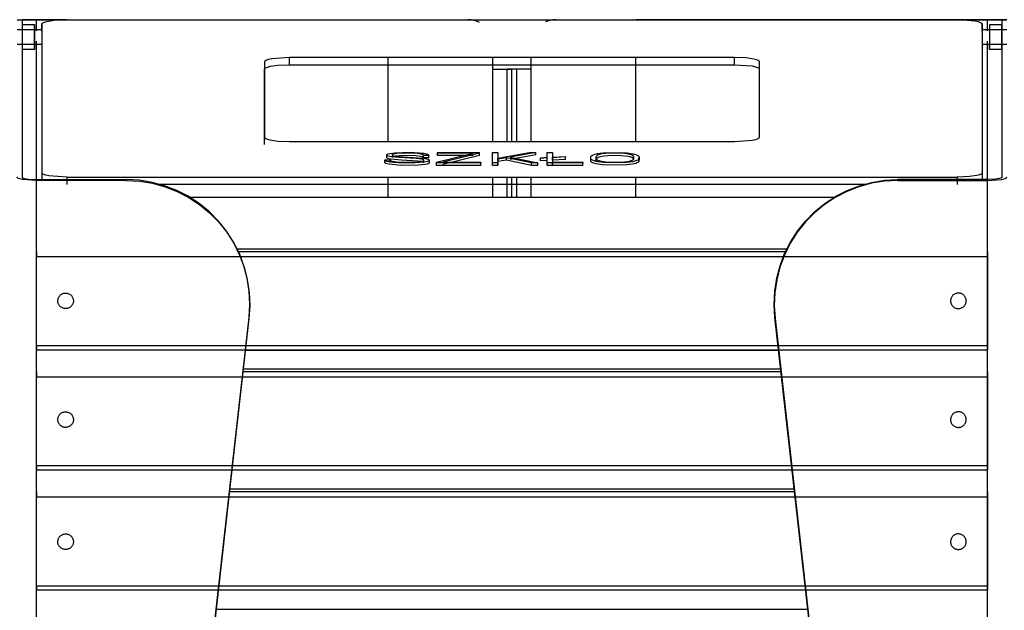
# Model space of a CAD drawing. Header units: millimetres. Extents: x 10366 to 28454, y 24552 to 29702.
# Drawn here: x 17580.8 to 17978.8, y 28044.9 to 28283.6 of the extents above; entities that cross this region are included whole.
import ezdxf

# ---------------------------------------------------------------- set-up
doc = ezdxf.new("R2010")
doc.units = ezdxf.units.MM
doc.header["$LTSCALE"] = 3
doc.layers.add('DomyÅ›lny', color=7, linetype='Continuous')

msp = doc.modelspace()

# ---------------------------------------------------------------- linework, layer by layer
at = {"layer": 'DomyÅ›lny'}
for p, q in [((17579.83, 28283.59), (17581.83, 28283.59)), ((17581.83, 28283.59), (17581.83, 28219.94)), ((17599.95, 28283.59), (17587.59, 28283.59)), ((17587.59, 28279.04), (17587.59, 28283.59)), ((17587.59, 28283.59), (17729.83, 28283.59)), ((17589.83, 28281.9), (17589.83, 28221.64)), ((17589.83, 28278.94), (17589.83, 28281.9)), ((17599.83, 28283.59), (17959.83, 28283.59)), ((17972.07, 28283.59), (17829.83, 28283.59)), ((17959.72, 28283.59), (17972.07, 28283.59)), ((17969.83, 28281.9), (17969.83, 28221.64)), ((17969.83, 28278.94), (17969.83, 28281.9)), ((17972.07, 28279.04), (17972.07, 28283.59)), ((17977.83, 28283.59), (17979.83, 28283.59)), ((17977.83, 28283.59), (17977.83, 28219.94)), ((17579.83, 28279.59), (17589.83, 28279.59)), ((17581.83, 28281.59), (17586.83, 28281.59)), ((17581.83, 28279.59), (17586.83, 28279.59)), ((17969.83, 28279.59), (17979.83, 28279.59)), ((17972.83, 28281.59), (17977.83, 28281.59)), ((17972.83, 28279.59), (17977.83, 28279.59)), ((17587.59, 28218.62), (17587.59, 28274.95)), ((17972.07, 28218.62), (17972.07, 28274.95)), ((17589.83, 28273.59), (17579.83, 28273.59)), ((17586.83, 28273.59), (17581.83, 28273.59)), ((17586.83, 28271.59), (17581.83, 28271.59)), ((17979.83, 28273.59), (17969.83, 28273.59)), ((17977.83, 28273.59), (17972.83, 28273.59)), ((17977.83, 28271.59), (17972.83, 28271.59)), ((17679.83, 28266.64), (17679.83, 28236.08)), ((17869.83, 28268.34), (17689.83, 28268.34)), ((17689.83, 28265.38), (17689.83, 28268.34)), ((17729.83, 28234.39), (17729.83, 28268.34)), ((17772.07, 28263.59), (17772.07, 28268.34)), ((17772.07, 28263.59), (17772.07, 28268.34)), ((17787.59, 28263.59), (17787.59, 28268.34)), ((17787.59, 28263.59), (17787.59, 28268.34)), ((17829.83, 28234.39), (17829.83, 28268.34)), ((17869.83, 28265.38), (17869.83, 28268.34)), ((17879.83, 28236.08), (17879.83, 28266.64)), ((17679.83, 28233.13), (17679.83, 28263.69)), ((17689.83, 28265.38), (17869.83, 28265.38)), ((17772.07, 28234.39), (17772.07, 28263.59)), ((17779.83, 28263.59), (17777.83, 28263.59)), ((17777.83, 28234.39), (17777.83, 28263.59)), ((17779.83, 28234.39), (17779.83, 28263.59)), ((17781.83, 28263.59), (17779.83, 28263.59)), ((17779.83, 28234.39), (17779.83, 28263.59)), ((17781.83, 28234.39), (17781.83, 28263.59)), ((17787.59, 28234.39), (17787.59, 28263.59)), ((17689.83, 28234.39), (17869.83, 28234.39)), ((17728.43, 28226.93), (17730.54, 28226.93)), ((17728.43, 28225.94), (17728.43, 28226.93)), ((17729.22, 28227.93), (17729.22, 28228.92)), ((17730.54, 28225.94), (17730.54, 28226.93)), ((17746.2, 28228.74), (17744.07, 28228.74)), ((17744.07, 28227.76), (17744.07, 28228.74)), ((17746.2, 28227.76), (17744.07, 28227.76)), ((17744.22, 28225.77), (17744.22, 28226.76)), ((17746.2, 28227.76), (17746.2, 28228.74)), ((17746.35, 28226.76), (17746.35, 28225.78)), ((17749.29, 28225.99), (17764.12, 28229.64)), ((17749.74, 28229.95), (17766.73, 28229.95)), ((17749.74, 28228.96), (17749.74, 28229.95)), ((17749.74, 28228.66), (17749.74, 28229.64)), ((17764.12, 28229.64), (17749.74, 28229.64)), ((17764.12, 28228.66), (17749.74, 28228.66)), ((17766.73, 28229.69), (17751.85, 28226.02)), ((17766.73, 28228.71), (17751.85, 28225.03)), ((17766.73, 28228.96), (17766.73, 28229.95)), ((17766.73, 28228.71), (17766.73, 28229.69)), ((17771.94, 28225.72), (17771.94, 28229.95)), ((17771.94, 28229.95), (17774.05, 28229.95)), ((17771.94, 28224.73), (17771.94, 28228.96)), ((17774.05, 28229.95), (17774.05, 28227.67)), ((17774.05, 28227.67), (17786.86, 28229.95)), ((17777.57, 28227.82), (17774.05, 28227.23)), ((17774.05, 28226.68), (17774.05, 28227.67)), ((17774.05, 28226.25), (17774.05, 28227.23)), ((17774.05, 28227.23), (17774.05, 28225.72)), ((17777.57, 28226.83), (17774.05, 28226.25)), ((17774.05, 28226.25), (17774.05, 28224.73)), ((17787.75, 28225.72), (17777.57, 28227.82)), ((17777.57, 28226.83), (17777.57, 28227.82)), ((17787.75, 28224.73), (17777.57, 28226.83)), ((17789.52, 28229.95), (17779.04, 28228.07)), ((17789.52, 28228.96), (17779.04, 28227.08)), ((17779.04, 28228.07), (17790.33, 28225.72)), ((17786.86, 28229.95), (17789.52, 28229.95)), ((17789.52, 28228.96), (17789.52, 28229.95)), ((17791.32, 28227.83), (17794.05, 28227.98)), ((17791.32, 28226.85), (17791.32, 28227.83)), ((17794.05, 28227.71), (17791.32, 28227.57)), ((17791.32, 28226.58), (17791.32, 28227.57)), ((17791.32, 28226.58), (17791.32, 28226.85)), ((17794.05, 28226.73), (17791.32, 28226.58)), ((17794.05, 28229.95), (17796.18, 28229.95)), ((17794.05, 28227.98), (17794.05, 28229.95)), ((17794.05, 28226.99), (17794.05, 28227.98)), ((17794.05, 28226.73), (17794.05, 28227.71)), ((17794.05, 28225.72), (17794.05, 28227.71)), ((17794.05, 28224.73), (17794.05, 28226.73)), ((17796.18, 28229.95), (17796.18, 28228.09)), ((17796.18, 28228.09), (17801.45, 28228.37)), ((17801.45, 28228.11), (17796.18, 28227.83)), ((17796.18, 28227.11), (17796.18, 28228.09)), ((17796.18, 28227.83), (17796.18, 28226.02)), ((17796.18, 28226.85), (17796.18, 28227.83)), ((17801.45, 28227.13), (17796.18, 28226.85)), ((17796.18, 28226.85), (17796.18, 28225.03)), ((17801.45, 28228.37), (17801.45, 28228.11)), ((17801.45, 28227.39), (17801.45, 28228.37)), ((17801.45, 28227.13), (17801.45, 28228.11)), ((17811.69, 28227.07), (17811.69, 28228.06)), ((17811.69, 28226.64), (17811.69, 28227.62)), ((17813.8, 28227.06), (17813.8, 28228.05)), ((17813.8, 28226.62), (17813.8, 28227.6)), ((17829.06, 28227.08), (17829.06, 28228.06)), ((17831.17, 28226.62), (17831.17, 28227.6)), ((17831.19, 28227.86), (17831.19, 28226.87)), ((17749.29, 28225.72), (17749.29, 28225.99)), ((17749.29, 28225), (17749.29, 28225.99)), ((17767.28, 28225.72), (17749.29, 28225.72)), ((17749.29, 28224.73), (17749.29, 28225.72)), ((17767.28, 28224.73), (17749.29, 28224.73)), ((17751.85, 28226.02), (17767.28, 28226.02)), ((17767.28, 28226.02), (17767.28, 28225.72)), ((17767.28, 28225.03), (17767.28, 28226.02)), ((17767.28, 28224.73), (17767.28, 28225.72)), ((17774.05, 28225.72), (17771.94, 28225.72)), ((17771.94, 28224.73), (17771.94, 28225.72)), ((17774.05, 28224.73), (17771.94, 28224.73)), ((17774.05, 28224.73), (17774.05, 28225.72)), ((17790.33, 28225.72), (17787.75, 28225.72)), ((17787.75, 28224.73), (17787.75, 28225.72)), ((17790.33, 28224.73), (17787.75, 28224.73)), ((17790.33, 28224.73), (17790.33, 28225.72)), ((17794.05, 28224.73), (17794.05, 28225.72)), ((17808.51, 28225.72), (17794.05, 28225.72)), ((17808.51, 28224.73), (17794.05, 28224.73)), ((17796.18, 28226.02), (17808.51, 28226.02)), ((17796.18, 28225.03), (17796.18, 28226.02)), ((17808.51, 28226.02), (17808.51, 28225.72)), ((17808.51, 28225.03), (17808.51, 28226.02)), ((17808.51, 28224.73), (17808.51, 28225.72)), ((17587.59, 28218.96), (17623.96, 28218.96)), ((17623.92, 28218.62), (17587.59, 28218.62)), ((17587.59, 27509.83), (17587.59, 28218.62)), ((17589.83, 28221.64), (17589.83, 28218.68)), ((17599.83, 28219.94), (17959.83, 28219.94)), ((17599.83, 28219.94), (17599.83, 28216.98)), ((17729.83, 28211.83), (17729.83, 28219.94)), ((17772.07, 28211.83), (17772.07, 28219.94)), ((17777.83, 28211.83), (17777.83, 28219.94)), ((17779.83, 28211.83), (17779.83, 28219.94)), ((17779.83, 28211.83), (17779.83, 28219.94)), ((17781.83, 28211.83), (17781.83, 28219.94)), ((17787.59, 28211.83), (17787.59, 28219.94)), ((17829.83, 28211.83), (17829.83, 28219.94)), ((17972.07, 28218.96), (17935.71, 28218.96)), ((17935.75, 28218.62), (17972.07, 28218.62)), ((17959.83, 28219.94), (17959.83, 28216.98)), ((17969.83, 28221.64), (17969.83, 28218.68)), ((17972.07, 27509.83), (17972.07, 28218.62)), ((17923.1, 28216.98), (17636.57, 28216.98)), ((17649.03, 28211.83), (17910.64, 28211.83)), ((17649.03, 28211.83), (17910.64, 28211.83)), ((17668.53, 28191.01), (17891.14, 28191.01)), ((17668.53, 28191), (17891.13, 28191)), ((17587.59, 28151.92), (17587.59, 28187.84)), ((17587.59, 28187.84), (17972.07, 28187.84)), ((17669.04, 28189.97), (17890.63, 28189.97)), ((17972.07, 28187.84), (17972.07, 28151.92)), ((17600.84, 27518.71), (17673.55, 28163.24)), ((17673.51, 28162.9), (17600.84, 27518.71)), ((17886.16, 28162.9), (17886.12, 28163.24)), ((17958.83, 27518.71), (17886.12, 28163.24)), ((17886.16, 28162.9), (17958.83, 27518.71)), ((17587.59, 28151.92), (17972.07, 28151.92)), ((17972.07, 28150.05), (17587.59, 28150.05)), ((17672.06, 28150.05), (17887.61, 28150.05)), ((17587.59, 28103.4), (17587.59, 28139.32)), ((17587.59, 28139.32), (17972.07, 28139.32)), ((17671.09, 28141.45), (17888.58, 28141.45)), ((17671.21, 28142.49), (17888.46, 28142.49)), ((17671.21, 28142.48), (17888.46, 28142.48)), ((17972.07, 28139.32), (17972.07, 28103.4)), ((17587.59, 28103.4), (17972.07, 28103.4)), ((17972.07, 28101.53), (17587.59, 28101.53)), ((17665.62, 28092.93), (17894.05, 28092.93)), ((17665.73, 28093.97), (17893.94, 28093.97)), ((17665.73, 28093.96), (17893.94, 28093.96)), ((17587.59, 28054.88), (17587.59, 28090.8)), ((17587.59, 28090.8), (17972.07, 28090.8)), ((17972.07, 28090.8), (17972.07, 28054.88)), ((17587.59, 28054.88), (17972.07, 28054.88)), ((17972.07, 28053.01), (17587.59, 28053.01)), ((17660.26, 28045.45), (17899.41, 28045.45)), ((17660.26, 28045.44), (17899.41, 28045.44))]:
    msp.add_line(p, q, dxfattribs=at)
for points in [[(17579.83, 28283.59, 0), (17579.83, 28283.59, 0), (17579.83, 28283.59, 0), (17579.83, 28283.59, 0), (17579.83, 28283.59, 0), (17579.83, 28283.59, 0), (17579.83, 28283.59, 0), (17579.83, 28283.59, 0), (17579.83, 28283.59, 0), (17579.83, 28283.59, 0), (17579.84, 28283.59, 0), (17579.85, 28283.59, 0), (17579.9, 28283.59, 0), (17580.41, 28283.59, 0), (17582.8, 28283.59, 0), (17587.59, 28283.59, 0)], [(17587.59, 28283.59, 0), (17581.83, 28283.59, 0)], [(17589.83, 28281.9, 0), (17589.84, 28281.94, 0), (17589.85, 28281.98, 0), (17589.86, 28282.02, 0), (17589.89, 28282.07, 0), (17589.92, 28282.11, 0), (17589.95, 28282.15, 0), (17590.04, 28282.24, 0), (17590.15, 28282.32, 0), (17590.45, 28282.48, 0), (17590.84, 28282.64, 0), (17591.87, 28282.92, 0), (17594.77, 28283.36, 0), (17599.83, 28283.59, 0)], [(17959.83, 28283.59, 0), (17963.79, 28283.46, 0), (17967.04, 28283.07, 0), (17968.26, 28282.81, 0), (17969.14, 28282.52, 0), (17969.45, 28282.36, 0), (17969.57, 28282.28, 0), (17969.67, 28282.2, 0), (17969.74, 28282.13, 0), (17969.77, 28282.09, 0), (17969.8, 28282.05, 0), (17969.81, 28282.02, 0), (17969.83, 28281.98, 0), (17969.83, 28281.94, 0), (17969.83, 28281.9, 0)], [(17979.83, 28283.59, 0), (17979.83, 28283.59, 0), (17979.83, 28283.59, 0), (17979.83, 28283.59, 0), (17979.83, 28283.59, 0), (17979.83, 28283.59, 0), (17979.83, 28283.59, 0), (17979.83, 28283.59, 0), (17979.83, 28283.59, 0), (17979.83, 28283.59, 0), (17979.83, 28283.59, 0), (17979.82, 28283.59, 0), (17979.77, 28283.59, 0), (17979.26, 28283.59, 0), (17976.87, 28283.59, 0), (17972.07, 28283.59, 0)], [(17972.07, 28283.59, 0), (17977.83, 28283.59, 0)], [(17581.83, 28281.59, 0), (17581.83, 28281.59, 0), (17581.83, 28281.59, 0), (17581.83, 28281.59, 0), (17581.83, 28281.59, 0), (17581.83, 28281.59, 0), (17581.83, 28281.59, 0), (17581.83, 28281.59, 0), (17581.83, 28281.59, 0), (17581.83, 28281.59, 0), (17581.83, 28281.59, 0), (17581.83, 28281.59, 0), (17581.83, 28281.59, 0), (17581.83, 28281.56, 0), (17581.83, 28281.45, 0), (17581.83, 28280.98, 0), (17581.83, 28271.59, 0)], [(17586.83, 28279.59, 0), (17586.83, 28279.59, 0), (17586.83, 28279.59, 0), (17586.83, 28279.59, 0), (17586.83, 28279.59, 0), (17586.83, 28279.59, 0), (17586.83, 28279.59, 0), (17586.83, 28279.59, 0), (17586.83, 28279.59, 0), (17586.83, 28279.59, 0), (17586.83, 28279.59, 0), (17586.83, 28279.59, 0), (17586.83, 28279.57, 0), (17586.83, 28279.51, 0), (17586.83, 28279.22, 0), (17586.83, 28273.59, 0)], [(17972.83, 28281.59, 0), (17972.83, 28281.59, 0), (17972.83, 28281.59, 0), (17972.83, 28281.59, 0), (17972.83, 28281.59, 0), (17972.83, 28281.59, 0), (17972.83, 28281.59, 0), (17972.83, 28281.59, 0), (17972.83, 28281.59, 0), (17972.83, 28281.59, 0), (17972.83, 28281.59, 0), (17972.83, 28281.59, 0), (17972.83, 28281.58, 0), (17972.83, 28281.53, 0), (17972.83, 28281.34, 0), (17972.83, 28280.55, 0), (17972.83, 28274.6, 0), (17972.83, 28271.62, 0), (17972.83, 28271.6, 0), (17972.83, 28271.59, 0), (17972.83, 28271.59, 0), (17972.83, 28271.59, 0), (17972.83, 28271.59, 0), (17972.83, 28271.59, 0), (17972.83, 28271.59, 0), (17972.83, 28271.59, 0), (17972.83, 28271.59, 0), (17972.83, 28271.59, 0), (17972.83, 28271.59, 0), (17972.83, 28271.59, 0), (17972.83, 28271.59, 0), (17972.83, 28271.59, 0), (17972.83, 28271.59, 0), (17972.83, 28271.59, 0), (17972.83, 28271.59, 0), (17972.83, 28271.59, 0), (17972.83, 28271.6, 0), (17972.83, 28271.61, 0), (17972.83, 28271.65, 0), (17972.83, 28271.84, 0), (17972.83, 28273.59, 0)], [(17972.83, 28279.59, 0), (17972.83, 28279.59, 0), (17972.83, 28279.59, 0), (17972.83, 28279.59, 0), (17972.83, 28279.59, 0), (17972.83, 28279.59, 0), (17972.83, 28279.59, 0), (17972.83, 28279.59, 0), (17972.83, 28279.59, 0), (17972.83, 28279.59, 0), (17972.83, 28279.59, 0), (17972.83, 28279.59, 0), (17972.83, 28279.57, 0), (17972.83, 28279.51, 0), (17972.83, 28279.22, 0), (17972.83, 28273.59, 0)], [(17689.83, 28268.34, 0), (17682.76, 28267.84, 0), (17681.46, 28267.57, 0), (17680.54, 28267.27, 0), (17680.22, 28267.11, 0), (17680.1, 28267.03, 0), (17680, 28266.95, 0), (17679.93, 28266.87, 0), (17679.9, 28266.83, 0), (17679.87, 28266.79, 0), (17679.86, 28266.76, 0), (17679.84, 28266.72, 0), (17679.84, 28266.68, 0), (17679.83, 28266.64, 0)], [(17879.83, 28266.64, 0), (17879.83, 28266.68, 0), (17879.82, 28266.72, 0), (17879.81, 28266.76, 0), (17879.79, 28266.79, 0), (17879.77, 28266.83, 0), (17879.74, 28266.87, 0), (17879.67, 28266.95, 0), (17879.57, 28267.03, 0), (17879.45, 28267.11, 0), (17879.13, 28267.27, 0), (17878.72, 28267.42, 0), (17877.6, 28267.71, 0), (17874.43, 28268.15, 0), (17869.83, 28268.34, 0)], [(17679.83, 28263.69, 0), (17679.84, 28263.72, 0), (17679.84, 28263.76, 0), (17679.86, 28263.8, 0), (17679.87, 28263.84, 0), (17679.9, 28263.88, 0), (17679.93, 28263.92, 0), (17680, 28263.99, 0), (17680.1, 28264.07, 0), (17680.22, 28264.15, 0), (17680.54, 28264.31, 0), (17680.95, 28264.47, 0), (17682.07, 28264.76, 0), (17685.24, 28265.19, 0), (17689.83, 28265.38, 0)], [(17772.07, 28263.59, 0), (17777.83, 28263.59, 0)], [(17772.07, 28263.59, 0), (17779.83, 28263.59, 0)], [(17787.59, 28263.59, 0), (17779.83, 28263.59, 0)], [(17787.59, 28263.59, 0), (17781.83, 28263.59, 0)], [(17869.83, 28265.38, 0), (17876.91, 28264.89, 0), (17878.2, 28264.61, 0), (17879.13, 28264.31, 0), (17879.45, 28264.15, 0), (17879.57, 28264.07, 0), (17879.67, 28263.99, 0), (17879.74, 28263.92, 0), (17879.77, 28263.88, 0), (17879.79, 28263.84, 0), (17879.81, 28263.8, 0), (17879.82, 28263.76, 0), (17879.83, 28263.72, 0), (17879.83, 28263.69, 0)], [(17679.83, 28236.08, 0), (17679.84, 28236.05, 0), (17679.84, 28236.01, 0), (17679.86, 28235.97, 0), (17679.87, 28235.93, 0), (17679.9, 28235.89, 0), (17679.93, 28235.85, 0), (17680, 28235.77, 0), (17680.1, 28235.69, 0), (17680.22, 28235.62, 0), (17680.54, 28235.46, 0), (17680.95, 28235.3, 0), (17682.07, 28235.01, 0), (17685.24, 28234.57, 0), (17689.83, 28234.39, 0)], [(17869.83, 28234.39, 0), (17876.91, 28234.88, 0), (17878.2, 28235.15, 0), (17879.13, 28235.46, 0), (17879.45, 28235.62, 0), (17879.57, 28235.69, 0), (17879.67, 28235.77, 0), (17879.74, 28235.85, 0), (17879.77, 28235.89, 0), (17879.79, 28235.93, 0), (17879.81, 28235.97, 0), (17879.82, 28236.01, 0), (17879.83, 28236.05, 0), (17879.83, 28236.08, 0)], [(17744.07, 28228.74, 0), (17744.07, 28228.77, 0), (17744.06, 28228.79, 0), (17744.06, 28228.81, 0), (17744.05, 28228.83, 0), (17744.04, 28228.85, 0), (17744.01, 28228.9, 0), (17743.97, 28228.94, 0), (17743.93, 28228.98, 0), (17743.87, 28229.02, 0), (17743.73, 28229.09, 0), (17743.55, 28229.17, 0), (17743.08, 28229.3, 0), (17741.69, 28229.52, 0), (17737.62, 28229.7, 0), (17733.32, 28229.52, 0), (17732, 28229.3, 0), (17731.78, 28229.24, 0), (17731.6, 28229.17, 0), (17731.47, 28229.1, 0), (17731.42, 28229.06, 0), (17731.39, 28229.03, 0), (17731.37, 28229.01, 0), (17731.36, 28228.99, 0), (17731.35, 28228.97, 0), (17731.35, 28228.95, 0), (17731.35, 28228.93, 0), (17731.35, 28228.91, 0), (17731.35, 28228.89, 0), (17731.35, 28228.87, 0), (17731.36, 28228.85, 0), (17731.37, 28228.83, 0), (17731.39, 28228.82, 0), (17731.41, 28228.8, 0), (17731.45, 28228.76, 0), (17731.5, 28228.73, 0), (17731.64, 28228.66, 0), (17731.83, 28228.6, 0), (17732.33, 28228.48, 0), (17733.9, 28228.28, 0), (17743.59, 28227.64, 0), (17744.88, 28227.45, 0), (17745.77, 28227.22, 0), (17746.07, 28227.1, 0), (17746.17, 28227.03, 0), (17746.26, 28226.96, 0), (17746.29, 28226.93, 0), (17746.31, 28226.89, 0), (17746.33, 28226.86, 0), (17746.35, 28226.82, 0), (17746.35, 28226.78, 0), (17746.35, 28226.76, 0), (17746.35, 28226.74, 0), (17746.35, 28226.72, 0), (17746.34, 28226.7, 0), (17746.34, 28226.68, 0), (17746.31, 28226.64, 0), (17746.29, 28226.6, 0), (17746.25, 28226.56, 0), (17746.2, 28226.52, 0), (17746.09, 28226.45, 0), (17745.94, 28226.38, 0), (17745.55, 28226.25, 0), (17744.37, 28226.01, 0), (17740.74, 28225.71, 0), (17736.01, 28225.68, 0), (17731.82, 28225.91, 0), (17730.35, 28226.11, 0), (17729.28, 28226.34, 0), (17728.91, 28226.48, 0), (17728.76, 28226.55, 0), (17728.64, 28226.62, 0), (17728.55, 28226.69, 0), (17728.51, 28226.73, 0), (17728.48, 28226.77, 0), (17728.46, 28226.81, 0), (17728.44, 28226.85, 0), (17728.43, 28226.89, 0), (17728.43, 28226.93, 0)], [(17744.22, 28226.76, 0), (17744.22, 28226.78, 0), (17744.22, 28226.81, 0), (17744.21, 28226.83, 0), (17744.2, 28226.85, 0), (17744.18, 28226.88, 0), (17744.16, 28226.9, 0), (17744.11, 28226.94, 0), (17744.05, 28226.98, 0), (17743.97, 28227.03, 0), (17743.77, 28227.1, 0), (17743.21, 28227.24, 0), (17741.27, 28227.47, 0), (17734.09, 28227.9, 0), (17731.54, 28228.13, 0), (17730.5, 28228.3, 0), (17729.77, 28228.49, 0), (17729.52, 28228.6, 0), (17729.42, 28228.65, 0), (17729.34, 28228.71, 0), (17729.28, 28228.76, 0), (17729.26, 28228.79, 0), (17729.24, 28228.82, 0), (17729.23, 28228.85, 0), (17729.22, 28228.88, 0), (17729.22, 28228.91, 0), (17729.22, 28228.94, 0), (17729.22, 28228.97, 0), (17729.23, 28229, 0), (17729.25, 28229.02, 0), (17729.26, 28229.05, 0), (17729.29, 28229.08, 0), (17729.34, 28229.13, 0), (17729.42, 28229.19, 0), (17729.51, 28229.24, 0), (17729.74, 28229.33, 0), (17730.41, 28229.51, 0), (17732.53, 28229.81, 0), (17738.64, 28230, 0), (17744.06, 28229.61, 0), (17744.98, 28229.43, 0), (17745.66, 28229.22, 0), (17745.89, 28229.1, 0), (17745.99, 28229.05, 0), (17746.06, 28228.99, 0), (17746.12, 28228.93, 0), (17746.15, 28228.9, 0), (17746.16, 28228.87, 0), (17746.18, 28228.84, 0), (17746.19, 28228.81, 0), (17746.2, 28228.78, 0), (17746.2, 28228.74, 0)], [(17744.22, 28225.77, 0), (17744.22, 28225.79, 0), (17744.22, 28225.82, 0), (17744.21, 28225.84, 0), (17744.2, 28225.86, 0), (17744.19, 28225.88, 0), (17744.17, 28225.9, 0), (17744.13, 28225.94, 0), (17744.07, 28225.98, 0), (17744, 28226.02, 0), (17743.83, 28226.1, 0), (17743.35, 28226.23, 0), (17741.71, 28226.45, 0), (17735.12, 28226.84, 0), (17730.83, 28227.25, 0), (17730.13, 28227.4, 0), (17729.62, 28227.56, 0), (17729.44, 28227.65, 0), (17729.37, 28227.69, 0), (17729.32, 28227.74, 0), (17729.27, 28227.79, 0), (17729.26, 28227.81, 0), (17729.24, 28227.83, 0), (17729.23, 28227.86, 0), (17729.22, 28227.88, 0), (17729.22, 28227.91, 0), (17729.22, 28227.93, 0)], [(17730.54, 28226.93, 0), (17730.54, 28226.9, 0), (17730.55, 28226.87, 0), (17730.55, 28226.85, 0), (17730.57, 28226.82, 0), (17730.58, 28226.8, 0), (17730.6, 28226.78, 0), (17730.65, 28226.73, 0), (17730.71, 28226.68, 0), (17730.78, 28226.64, 0), (17730.97, 28226.55, 0), (17731.5, 28226.39, 0), (17733.2, 28226.14, 0), (17738.4, 28225.96, 0), (17742.65, 28226.2, 0), (17743.34, 28226.32, 0), (17743.83, 28226.45, 0), (17744, 28226.52, 0), (17744.07, 28226.56, 0), (17744.12, 28226.6, 0), (17744.17, 28226.63, 0), (17744.18, 28226.65, 0), (17744.2, 28226.67, 0), (17744.21, 28226.7, 0), (17744.22, 28226.72, 0), (17744.22, 28226.74, 0), (17744.22, 28226.76, 0)], [(17744.07, 28227.76, 0), (17744.07, 28227.78, 0), (17744.06, 28227.81, 0), (17744.05, 28227.83, 0), (17744.04, 28227.86, 0), (17744.03, 28227.88, 0), (17744.01, 28227.91, 0), (17743.97, 28227.95, 0), (17743.91, 28228, 0), (17743.85, 28228.05, 0), (17743.67, 28228.13, 0), (17743.45, 28228.21, 0), (17742.86, 28228.36, 0), (17741.13, 28228.59, 0), (17736.07, 28228.7, 0), (17732.59, 28228.44, 0), (17732.05, 28228.33, 0), (17731.66, 28228.21, 0), (17731.52, 28228.15, 0), (17731.47, 28228.11, 0), (17731.42, 28228.08, 0), (17731.39, 28228.04, 0), (17731.38, 28228.03, 0), (17731.37, 28228.01, 0), (17731.36, 28227.99, 0), (17731.35, 28227.97, 0), (17731.35, 28227.95, 0), (17731.35, 28227.94, 0)], [(17831.17, 28226.62, 0), (17831.17, 28226.56, 0), (17831.16, 28226.5, 0), (17831.14, 28226.44, 0), (17831.12, 28226.38, 0), (17831.09, 28226.32, 0), (17831.05, 28226.26, 0), (17830.96, 28226.15, 0), (17830.84, 28226.04, 0), (17830.69, 28225.93, 0), (17830.31, 28225.73, 0), (17829.83, 28225.54, 0), (17828.58, 28225.21, 0), (17825.01, 28224.78, 0), (17816.38, 28224.91, 0), (17813.83, 28225.32, 0), (17812.9, 28225.59, 0), (17812.53, 28225.74, 0), (17812.23, 28225.9, 0), (17811.99, 28226.07, 0), (17811.9, 28226.16, 0), (17811.82, 28226.25, 0), (17811.76, 28226.34, 0), (17811.72, 28226.43, 0), (17811.7, 28226.53, 0), (17811.69, 28226.63, 0), (17811.69, 28226.97, 0), (17811.69, 28227.15, 0), (17811.7, 28227.2, 0), (17811.71, 28227.25, 0), (17811.76, 28227.34, 0)], [(17829.06, 28227.08, 0), (17829.06, 28227.13, 0), (17829.05, 28227.19, 0), (17829.04, 28227.24, 0), (17829.02, 28227.29, 0), (17829, 28227.34, 0), (17828.93, 28227.44, 0), (17828.85, 28227.54, 0), (17828.74, 28227.63, 0), (17828.62, 28227.72, 0), (17828.3, 28227.89, 0), (17827.9, 28228.04, 0), (17826.85, 28228.31, 0), (17823.93, 28228.64, 0), (17820.16, 28228.69, 0), (17816.94, 28228.46, 0), (17815.68, 28228.23, 0), (17814.72, 28227.95, 0), (17814.37, 28227.78, 0), (17814.22, 28227.7, 0), (17814.1, 28227.61, 0), (17814, 28227.51, 0), (17813.92, 28227.41, 0), (17813.86, 28227.31, 0), (17813.83, 28227.26, 0), (17813.82, 28227.21, 0), (17813.81, 28227.15, 0), (17813.8, 28227.1, 0), (17813.8, 28226.74, 0), (17813.8, 28226.64, 0), (17813.8, 28226.58, 0), (17813.81, 28226.52, 0), (17813.82, 28226.46, 0), (17813.84, 28226.4, 0), (17813.87, 28226.35, 0), (17813.9, 28226.29, 0)], [(17746.35, 28225.78, 0), (17746.35, 28225.75, 0), (17746.34, 28225.71, 0), (17746.33, 28225.68, 0), (17746.31, 28225.65, 0), (17746.29, 28225.62, 0), (17746.26, 28225.59, 0), (17746.19, 28225.53, 0), (17746.1, 28225.47, 0), (17745.86, 28225.36, 0), (17745.55, 28225.26, 0), (17744.67, 28225.07, 0), (17742.07, 28224.8, 0), (17734.94, 28224.72, 0), (17730.12, 28225.16, 0), (17729.38, 28225.33, 0), (17728.85, 28225.52, 0), (17728.67, 28225.62, 0), (17728.59, 28225.67, 0), (17728.53, 28225.72, 0), (17728.49, 28225.78, 0), (17728.47, 28225.8, 0), (17728.45, 28225.83, 0), (17728.44, 28225.86, 0), (17728.43, 28225.88, 0), (17728.43, 28225.91, 0), (17728.43, 28225.94, 0)], [(17587.59, 28218.62, 0), (17582.03, 28219.02, 0), (17581.09, 28219.22, 0), (17580.4, 28219.45, 0), (17580.15, 28219.57, 0), (17580.06, 28219.63, 0), (17579.98, 28219.69, 0), (17579.92, 28219.75, 0), (17579.89, 28219.78, 0), (17579.87, 28219.81, 0), (17579.86, 28219.84, 0), (17579.84, 28219.88, 0), (17579.84, 28219.91, 0), (17579.83, 28219.94, 0)], [(17581.83, 28219.94, 0), (17581.84, 28219.92, 0), (17581.84, 28219.89, 0), (17581.85, 28219.87, 0), (17581.87, 28219.84, 0), (17581.88, 28219.82, 0), (17581.93, 28219.77, 0), (17581.99, 28219.72, 0), (17582.06, 28219.67, 0), (17582.25, 28219.58, 0), (17582.77, 28219.4, 0), (17584.35, 28219.13, 0), (17587.59, 28218.96, 0)], [(17599.83, 28219.94, 0), (17592.64, 28220.46, 0), (17591.42, 28220.72, 0), (17590.54, 28221.01, 0), (17590.23, 28221.17, 0), (17590.1, 28221.25, 0), (17590, 28221.33, 0), (17589.93, 28221.41, 0), (17589.9, 28221.44, 0), (17589.87, 28221.48, 0), (17589.86, 28221.52, 0), (17589.84, 28221.56, 0), (17589.84, 28221.6, 0), (17589.83, 28221.64, 0)], [(17623.92, 28218.62, 0), (17629.26, 28218.33, 0), (17634.5, 28217.48, 0), (17639.62, 28216.08, 0), (17644.52, 28214.16, 0), (17649.18, 28211.74, 0), (17653.53, 28208.87, 0), (17657.55, 28205.55, 0), (17661.2, 28201.85, 0), (17664.5, 28197.71, 0), (17667.35, 28193.23, 0), (17669.7, 28188.5, 0), (17671.53, 28183.56, 0), (17672.84, 28178.49, 0), (17673.6, 28173.33, 0), (17673.83, 28168.13, 0), (17673.51, 28162.9, 0)], [(17673.55, 28163.24, 0), (17673.86, 28168.57, 0), (17673.62, 28173.86, 0), (17672.82, 28179.1, 0), (17671.48, 28184.18, 0), (17669.63, 28189.09, 0), (17667.29, 28193.74, 0), (17664.48, 28198.13, 0), (17661.24, 28202.19, 0), (17657.53, 28205.95, 0), (17653.41, 28209.32, 0), (17648.99, 28212.22, 0), (17644.29, 28214.62, 0), (17639.4, 28216.51, 0), (17634.35, 28217.86, 0), (17629.2, 28218.68, 0), (17623.96, 28218.96, 0)], [(17886.12, 28163.24, 0), (17885.81, 28168.57, 0), (17886.05, 28173.86, 0), (17886.85, 28179.1, 0), (17888.18, 28184.18, 0), (17890.04, 28189.09, 0), (17892.38, 28193.74, 0), (17895.19, 28198.13, 0), (17898.43, 28202.19, 0), (17902.14, 28205.95, 0), (17906.26, 28209.32, 0), (17910.68, 28212.22, 0), (17915.38, 28214.62, 0), (17920.27, 28216.51, 0), (17925.32, 28217.86, 0), (17930.47, 28218.68, 0), (17935.71, 28218.96, 0)], [(17935.75, 28218.62, 0), (17930.41, 28218.33, 0), (17925.17, 28217.48, 0), (17920.05, 28216.08, 0), (17915.15, 28214.16, 0), (17910.49, 28211.74, 0), (17906.14, 28208.87, 0), (17902.11, 28205.55, 0), (17898.47, 28201.85, 0), (17895.17, 28197.71, 0), (17892.32, 28193.23, 0), (17889.97, 28188.5, 0), (17888.13, 28183.56, 0), (17886.83, 28178.49, 0), (17886.07, 28173.33, 0), (17885.84, 28168.13, 0), (17886.16, 28162.9, 0)], [(17969.83, 28221.64, 0), (17969.83, 28221.6, 0), (17969.82, 28221.55, 0), (17969.8, 28221.51, 0), (17969.78, 28221.47, 0), (17969.75, 28221.42, 0), (17969.72, 28221.38, 0), (17969.63, 28221.29, 0), (17969.51, 28221.21, 0), (17969.21, 28221.05, 0), (17968.81, 28220.89, 0), (17967.76, 28220.6, 0), (17964.83, 28220.17, 0), (17959.83, 28219.94, 0)], [(17972.07, 28218.62, 0), (17977.64, 28219.02, 0), (17978.58, 28219.22, 0), (17979.27, 28219.45, 0), (17979.51, 28219.57, 0), (17979.61, 28219.63, 0), (17979.69, 28219.69, 0), (17979.75, 28219.75, 0), (17979.78, 28219.78, 0), (17979.8, 28219.81, 0), (17979.81, 28219.84, 0), (17979.83, 28219.88, 0), (17979.83, 28219.91, 0), (17979.83, 28219.94, 0)], [(17977.83, 28219.94, 0), (17977.83, 28219.92, 0), (17977.83, 28219.89, 0), (17977.82, 28219.87, 0), (17977.8, 28219.84, 0), (17977.79, 28219.82, 0), (17977.74, 28219.77, 0), (17977.68, 28219.72, 0), (17977.61, 28219.67, 0), (17977.42, 28219.58, 0), (17976.89, 28219.4, 0), (17975.32, 28219.13, 0), (17972.07, 28218.96, 0)], [(17587.59, 28189.97, 0), (17587.59, 28189.94, 0), (17587.59, 28189.84, 0), (17587.59, 28189.41, 0), (17587.59, 28187.84, 0)], [(17972.07, 28189.97, 0), (17972.07, 28189.94, 0), (17972.07, 28189.84, 0), (17972.07, 28189.41, 0), (17972.07, 28187.84, 0)], [(17587.59, 28151.92, 0), (17587.59, 28150.53, 0), (17587.59, 28150.15, 0), (17587.59, 28150.06, 0), (17587.59, 28150.05, 0), (17587.59, 28150.05, 0), (17587.59, 28150.05, 0), (17587.59, 28150.05, 0), (17587.59, 28150.05, 0), (17587.59, 28150.05, 0), (17587.59, 28150.05, 0), (17587.59, 28150.05, 0), (17587.59, 28150.05, 0), (17587.59, 28150.05, 0), (17587.59, 28150.05, 0), (17587.59, 28150.05, 0), (17587.59, 28150.05, 0), (17587.59, 28150.05, 0), (17587.59, 28150.05, 0), (17587.59, 28150.05, 0), (17587.59, 28150.05, 0), (17587.59, 28150.05, 0), (17587.59, 28150.05, 0)], [(17972.07, 28151.92, 0), (17972.07, 28150.53, 0), (17972.07, 28150.15, 0), (17972.07, 28150.06, 0), (17972.07, 28150.05, 0), (17972.07, 28150.05, 0), (17972.07, 28150.05, 0), (17972.07, 28150.05, 0), (17972.07, 28150.05, 0), (17972.07, 28150.05, 0), (17972.07, 28150.05, 0), (17972.07, 28150.05, 0), (17972.07, 28150.05, 0), (17972.07, 28150.05, 0), (17972.07, 28150.05, 0), (17972.07, 28150.05, 0), (17972.07, 28150.05, 0), (17972.07, 28150.05, 0), (17972.07, 28150.05, 0), (17972.07, 28150.05, 0), (17972.07, 28150.05, 0), (17972.07, 28150.05, 0), (17972.07, 28150.05, 0)], [(17587.59, 28141.45, 0), (17587.59, 28141.42, 0), (17587.59, 28141.32, 0), (17587.59, 28140.89, 0), (17587.59, 28139.32, 0)], [(17972.07, 28141.45, 0), (17972.07, 28141.42, 0), (17972.07, 28141.32, 0), (17972.07, 28140.89, 0), (17972.07, 28139.32, 0)], [(17587.59, 28103.4, 0), (17587.59, 28102.01, 0), (17587.59, 28101.63, 0), (17587.59, 28101.54, 0), (17587.59, 28101.53, 0), (17587.59, 28101.53, 0), (17587.59, 28101.53, 0), (17587.59, 28101.53, 0), (17587.59, 28101.53, 0), (17587.59, 28101.53, 0), (17587.59, 28101.53, 0), (17587.59, 28101.53, 0), (17587.59, 28101.53, 0), (17587.59, 28101.53, 0), (17587.59, 28101.53, 0), (17587.59, 28101.53, 0), (17587.59, 28101.53, 0), (17587.59, 28101.53, 0), (17587.59, 28101.53, 0), (17587.59, 28101.53, 0), (17587.59, 28101.53, 0), (17587.59, 28101.53, 0), (17587.59, 28101.53, 0)], [(17972.07, 28103.4, 0), (17972.07, 28102.01, 0), (17972.07, 28101.63, 0), (17972.07, 28101.54, 0), (17972.07, 28101.53, 0), (17972.07, 28101.53, 0), (17972.07, 28101.53, 0), (17972.07, 28101.53, 0), (17972.07, 28101.53, 0), (17972.07, 28101.53, 0), (17972.07, 28101.53, 0), (17972.07, 28101.53, 0), (17972.07, 28101.53, 0), (17972.07, 28101.53, 0), (17972.07, 28101.53, 0), (17972.07, 28101.53, 0), (17972.07, 28101.53, 0), (17972.07, 28101.53, 0), (17972.07, 28101.53, 0), (17972.07, 28101.53, 0), (17972.07, 28101.53, 0), (17972.07, 28101.53, 0), (17972.07, 28101.53, 0)], [(17587.59, 28092.93, 0), (17587.59, 28092.9, 0), (17587.59, 28092.8, 0), (17587.59, 28092.37, 0), (17587.59, 28090.8, 0)], [(17972.07, 28092.93, 0), (17972.07, 28092.9, 0), (17972.07, 28092.8, 0), (17972.07, 28092.37, 0), (17972.07, 28090.8, 0)], [(17587.59, 28054.88, 0), (17587.59, 28053.49, 0), (17587.59, 28053.11, 0), (17587.59, 28053.02, 0), (17587.59, 28053.01, 0), (17587.59, 28053.01, 0), (17587.59, 28053.01, 0), (17587.59, 28053.01, 0), (17587.59, 28053.01, 0), (17587.59, 28053.01, 0), (17587.59, 28053.01, 0), (17587.59, 28053.01, 0), (17587.59, 28053.01, 0), (17587.59, 28053.01, 0), (17587.59, 28053.01, 0), (17587.59, 28053.01, 0), (17587.59, 28053.01, 0), (17587.59, 28053.01, 0), (17587.59, 28053.01, 0), (17587.59, 28053.01, 0), (17587.59, 28053.01, 0), (17587.59, 28053.01, 0), (17587.59, 28053.01, 0)], [(17972.07, 28054.88, 0), (17972.07, 28053.49, 0), (17972.07, 28053.11, 0), (17972.07, 28053.02, 0), (17972.07, 28053.01, 0), (17972.07, 28053.01, 0), (17972.07, 28053.01, 0), (17972.07, 28053.01, 0), (17972.07, 28053.01, 0), (17972.07, 28053.01, 0), (17972.07, 28053.01, 0), (17972.07, 28053.01, 0), (17972.07, 28053.01, 0), (17972.07, 28053.01, 0), (17972.07, 28053.01, 0), (17972.07, 28053.01, 0), (17972.07, 28053.01, 0), (17972.07, 28053.01, 0), (17972.07, 28053.01, 0), (17972.07, 28053.01, 0), (17972.07, 28053.01, 0), (17972.07, 28053.01, 0), (17972.07, 28053.01, 0)]]:
    msp.add_polyline3d(points, dxfattribs=at)
for points in [[(17586.83, 28276.59, 0), (17586.83, 28281.59, 0), (17586.83, 28276.59, 0), (17586.83, 28271.59, 0)], [(17977.83, 28276.59, 0), (17977.83, 28281.59, 0), (17977.83, 28276.59, 0), (17977.83, 28271.59, 0)], [(17831.17, 28227.6, 0), (17831.17, 28227.54, 0), (17831.16, 28227.49, 0), (17831.15, 28227.43, 0), (17831.12, 28227.37, 0), (17831.1, 28227.32, 0), (17831.02, 28227.21, 0), (17830.92, 28227.1, 0), (17830.8, 28226.99, 0), (17830.65, 28226.89, 0), (17830.28, 28226.7, 0), (17829.81, 28226.52, 0), (17828.61, 28226.2, 0), (17825.23, 28225.78, 0), (17816.87, 28225.84, 0), (17813.8, 28226.32, 0), (17812.73, 28226.64, 0), (17812.34, 28226.82, 0), (17812.04, 28227.02, 0), (17811.92, 28227.12, 0), (17811.83, 28227.23, 0), (17811.76, 28227.33, 0), (17811.73, 28227.39, 0), (17811.71, 28227.45, 0), (17811.7, 28227.5, 0), (17811.69, 28227.56, 0), (17811.69, 28227.62, 0), (17811.69, 28228.02, 0), (17811.69, 28228.13, 0), (17811.7, 28228.19, 0), (17811.72, 28228.24, 0), (17811.74, 28228.3, 0), (17811.77, 28228.36, 0), (17811.85, 28228.47, 0), (17811.96, 28228.57, 0), (17812.09, 28228.68, 0), (17812.24, 28228.78, 0), (17812.63, 28228.98, 0), (17813.11, 28229.16, 0), (17814.35, 28229.47, 0), (17817.79, 28229.9, 0), (17826.32, 28229.79, 0), (17828.79, 28229.42, 0), (17829.72, 28229.18, 0), (17830.43, 28228.89, 0), (17830.7, 28228.74, 0), (17830.91, 28228.58, 0), (17830.99, 28228.5, 0), (17831.05, 28228.42, 0), (17831.11, 28228.33, 0), (17831.14, 28228.24, 0), (17831.17, 28228.15, 0), (17831.18, 28228.07, 0)], [(17829.06, 28228.06, 0), (17829.06, 28228.11, 0), (17829.05, 28228.17, 0), (17829.04, 28228.22, 0), (17829.02, 28228.27, 0), (17829, 28228.31, 0), (17828.95, 28228.41, 0), (17828.87, 28228.5, 0), (17828.77, 28228.59, 0), (17828.66, 28228.68, 0), (17828.37, 28228.84, 0), (17828.01, 28228.99, 0), (17827.06, 28229.25, 0), (17824.39, 28229.6, 0), (17820.86, 28229.69, 0), (17817.61, 28229.52, 0), (17816.31, 28229.34, 0), (17815.23, 28229.1, 0), (17814.8, 28228.96, 0), (17814.44, 28228.81, 0), (17814.17, 28228.64, 0), (17814.06, 28228.56, 0), (17813.97, 28228.46, 0), (17813.9, 28228.37, 0), (17813.84, 28228.27, 0), (17813.83, 28228.22, 0), (17813.81, 28228.17, 0), (17813.8, 28228.12, 0), (17813.8, 28228.07, 0), (17813.8, 28227.73, 0), (17813.8, 28227.55, 0), (17813.81, 28227.5, 0), (17813.82, 28227.45, 0), (17813.84, 28227.4, 0), (17813.86, 28227.35, 0), (17813.92, 28227.26, 0), (17814, 28227.17, 0), (17814.09, 28227.08, 0), (17814.21, 28226.99, 0), (17814.5, 28226.83, 0), (17814.87, 28226.68, 0), (17815.83, 28226.42, 0), (17818.51, 28226.06, 0), (17822.05, 28225.97, 0), (17825.34, 28226.14, 0), (17826.63, 28226.32, 0), (17827.68, 28226.56, 0), (17828.1, 28226.7, 0), (17828.44, 28226.86, 0), (17828.71, 28227.02, 0), (17828.81, 28227.11, 0), (17828.9, 28227.2, 0), (17828.97, 28227.29, 0), (17829.02, 28227.39, 0), (17829.04, 28227.44, 0), (17829.05, 28227.49, 0), (17829.06, 28227.54, 0), (17829.06, 28227.59, 0)], [(17596.3, 28169.46, 0), (17596.26, 28169.74, 0), (17596.25, 28170.03, 0), (17596.27, 28170.33, 0), (17596.32, 28170.64, 0), (17596.4, 28170.94, 0), (17596.51, 28171.24, 0), (17596.66, 28171.53, 0), (17596.83, 28171.8, 0), (17597.03, 28172.06, 0), (17597.26, 28172.29, 0), (17597.5, 28172.5, 0), (17597.76, 28172.67, 0), (17598.04, 28172.82, 0), (17598.31, 28172.94, 0), (17598.59, 28173.03, 0), (17598.87, 28173.09, 0), (17599.15, 28173.12, 0), (17599.44, 28173.13, 0), (17599.74, 28173.11, 0), (17600.05, 28173.06, 0), (17600.35, 28172.98, 0), (17600.65, 28172.87, 0), (17600.94, 28172.73, 0), (17601.22, 28172.55, 0), (17601.48, 28172.35, 0), (17601.71, 28172.13, 0), (17601.91, 28171.88, 0), (17602.09, 28171.62, 0), (17602.24, 28171.35, 0), (17602.36, 28171.07, 0), (17602.45, 28170.8, 0), (17602.51, 28170.52, 0), (17602.54, 28170.24, 0), (17602.55, 28169.95, 0), (17602.53, 28169.65, 0), (17602.48, 28169.34, 0), (17602.4, 28169.04, 0), (17602.29, 28168.74, 0), (17602.15, 28168.45, 0), (17601.97, 28168.17, 0), (17601.77, 28167.92, 0), (17601.54, 28167.69, 0), (17601.3, 28167.48, 0), (17601.04, 28167.3, 0), (17600.77, 28167.16, 0), (17600.49, 28167.04, 0), (17600.21, 28166.95, 0), (17599.93, 28166.89, 0), (17599.65, 28166.86, 0), (17599.36, 28166.85, 0), (17599.06, 28166.86, 0), (17598.75, 28166.91, 0), (17598.45, 28166.99, 0), (17598.15, 28167.1, 0), (17597.86, 28167.25, 0), (17597.58, 28167.42, 0), (17597.33, 28167.62, 0), (17597.09, 28167.85, 0), (17596.89, 28168.09, 0), (17596.71, 28168.35, 0), (17596.56, 28168.63, 0), (17596.44, 28168.9, 0), (17596.36, 28169.18, 0)], [(17963.37, 28169.46, 0), (17963.41, 28169.74, 0), (17963.42, 28170.03, 0), (17963.4, 28170.33, 0), (17963.35, 28170.64, 0), (17963.27, 28170.94, 0), (17963.16, 28171.24, 0), (17963.01, 28171.53, 0), (17962.84, 28171.8, 0), (17962.64, 28172.06, 0), (17962.41, 28172.29, 0), (17962.16, 28172.5, 0), (17961.9, 28172.67, 0), (17961.63, 28172.82, 0), (17961.35, 28172.94, 0), (17961.07, 28173.03, 0), (17960.8, 28173.09, 0), (17960.52, 28173.12, 0), (17960.22, 28173.13, 0), (17959.92, 28173.11, 0), (17959.62, 28173.06, 0), (17959.31, 28172.98, 0), (17959.01, 28172.87, 0), (17958.72, 28172.73, 0), (17958.45, 28172.55, 0), (17958.19, 28172.35, 0), (17957.96, 28172.13, 0), (17957.75, 28171.88, 0), (17957.57, 28171.62, 0), (17957.43, 28171.35, 0), (17957.31, 28171.07, 0), (17957.22, 28170.8, 0), (17957.16, 28170.52, 0), (17957.13, 28170.24, 0), (17957.12, 28169.95, 0), (17957.13, 28169.65, 0), (17957.18, 28169.34, 0), (17957.26, 28169.04, 0), (17957.38, 28168.74, 0), (17957.52, 28168.45, 0), (17957.69, 28168.17, 0), (17957.9, 28167.92, 0), (17958.12, 28167.69, 0), (17958.37, 28167.48, 0), (17958.63, 28167.3, 0), (17958.9, 28167.16, 0), (17959.18, 28167.04, 0), (17959.46, 28166.95, 0), (17959.73, 28166.89, 0), (17960.02, 28166.86, 0), (17960.31, 28166.85, 0), (17960.61, 28166.86, 0), (17960.91, 28166.91, 0), (17961.22, 28166.99, 0), (17961.52, 28167.1, 0), (17961.81, 28167.25, 0), (17962.09, 28167.42, 0), (17962.34, 28167.62, 0), (17962.57, 28167.85, 0), (17962.78, 28168.09, 0), (17962.96, 28168.35, 0), (17963.1, 28168.63, 0), (17963.22, 28168.9, 0), (17963.31, 28169.18, 0)], [(17596.3, 28121.45, 0), (17596.26, 28121.74, 0), (17596.25, 28122.03, 0), (17596.27, 28122.33, 0), (17596.32, 28122.63, 0), (17596.4, 28122.94, 0), (17596.51, 28123.24, 0), (17596.66, 28123.53, 0), (17596.83, 28123.8, 0), (17597.03, 28124.06, 0), (17597.26, 28124.29, 0), (17597.5, 28124.49, 0), (17597.76, 28124.67, 0), (17598.04, 28124.82, 0), (17598.31, 28124.94, 0), (17598.59, 28125.02, 0), (17598.87, 28125.08, 0), (17599.15, 28125.12, 0), (17599.44, 28125.13, 0), (17599.74, 28125.11, 0), (17600.05, 28125.06, 0), (17600.35, 28124.98, 0), (17600.65, 28124.87, 0), (17600.94, 28124.72, 0), (17601.22, 28124.55, 0), (17601.48, 28124.35, 0), (17601.71, 28124.12, 0), (17601.91, 28123.88, 0), (17602.09, 28123.62, 0), (17602.24, 28123.35, 0), (17602.36, 28123.07, 0), (17602.45, 28122.79, 0), (17602.51, 28122.52, 0), (17602.54, 28122.23, 0), (17602.55, 28121.94, 0), (17602.53, 28121.64, 0), (17602.48, 28121.34, 0), (17602.4, 28121.03, 0), (17602.29, 28120.73, 0), (17602.15, 28120.44, 0), (17601.97, 28120.17, 0), (17601.77, 28119.91, 0), (17601.54, 28119.68, 0), (17601.3, 28119.48, 0), (17601.04, 28119.3, 0), (17600.77, 28119.15, 0), (17600.49, 28119.03, 0), (17600.21, 28118.95, 0), (17599.93, 28118.89, 0), (17599.65, 28118.85, 0), (17599.36, 28118.84, 0), (17599.06, 28118.86, 0), (17598.75, 28118.91, 0), (17598.45, 28118.99, 0), (17598.15, 28119.1, 0), (17597.86, 28119.25, 0), (17597.58, 28119.42, 0), (17597.33, 28119.62, 0), (17597.09, 28119.85, 0), (17596.89, 28120.09, 0), (17596.71, 28120.35, 0), (17596.56, 28120.62, 0), (17596.44, 28120.9, 0), (17596.36, 28121.18, 0)], [(17963.37, 28121.45, 0), (17963.41, 28121.74, 0), (17963.42, 28122.03, 0), (17963.4, 28122.33, 0), (17963.35, 28122.63, 0), (17963.27, 28122.94, 0), (17963.16, 28123.24, 0), (17963.01, 28123.53, 0), (17962.84, 28123.8, 0), (17962.64, 28124.06, 0), (17962.41, 28124.29, 0), (17962.16, 28124.49, 0), (17961.9, 28124.67, 0), (17961.63, 28124.82, 0), (17961.35, 28124.94, 0), (17961.07, 28125.02, 0), (17960.8, 28125.08, 0), (17960.52, 28125.12, 0), (17960.22, 28125.13, 0), (17959.92, 28125.11, 0), (17959.62, 28125.06, 0), (17959.31, 28124.98, 0), (17959.01, 28124.87, 0), (17958.72, 28124.72, 0), (17958.45, 28124.55, 0), (17958.19, 28124.35, 0), (17957.96, 28124.12, 0), (17957.75, 28123.88, 0), (17957.57, 28123.62, 0), (17957.43, 28123.35, 0), (17957.31, 28123.07, 0), (17957.22, 28122.79, 0), (17957.16, 28122.52, 0), (17957.13, 28122.23, 0), (17957.12, 28121.94, 0), (17957.13, 28121.64, 0), (17957.18, 28121.34, 0), (17957.26, 28121.03, 0), (17957.38, 28120.73, 0), (17957.52, 28120.44, 0), (17957.69, 28120.17, 0), (17957.9, 28119.91, 0), (17958.12, 28119.68, 0), (17958.37, 28119.48, 0), (17958.63, 28119.3, 0), (17958.9, 28119.15, 0), (17959.18, 28119.03, 0), (17959.46, 28118.95, 0), (17959.73, 28118.89, 0), (17960.02, 28118.85, 0), (17960.31, 28118.84, 0), (17960.61, 28118.86, 0), (17960.91, 28118.91, 0), (17961.22, 28118.99, 0), (17961.52, 28119.1, 0), (17961.81, 28119.25, 0), (17962.09, 28119.42, 0), (17962.34, 28119.62, 0), (17962.57, 28119.85, 0), (17962.78, 28120.09, 0), (17962.96, 28120.35, 0), (17963.1, 28120.62, 0), (17963.22, 28120.9, 0), (17963.31, 28121.18, 0)], [(17596.3, 28072.12, 0), (17596.26, 28072.4, 0), (17596.25, 28072.69, 0), (17596.27, 28072.99, 0), (17596.32, 28073.29, 0), (17596.4, 28073.6, 0), (17596.51, 28073.9, 0), (17596.66, 28074.19, 0), (17596.83, 28074.46, 0), (17597.03, 28074.72, 0), (17597.26, 28074.95, 0), (17597.5, 28075.16, 0), (17597.76, 28075.33, 0), (17598.04, 28075.48, 0), (17598.31, 28075.6, 0), (17598.59, 28075.69, 0), (17598.87, 28075.75, 0), (17599.15, 28075.78, 0), (17599.44, 28075.79, 0), (17599.74, 28075.77, 0), (17600.05, 28075.72, 0), (17600.35, 28075.64, 0), (17600.65, 28075.53, 0), (17600.94, 28075.39, 0), (17601.22, 28075.21, 0), (17601.48, 28075.01, 0), (17601.71, 28074.79, 0), (17601.91, 28074.54, 0), (17602.09, 28074.28, 0), (17602.24, 28074.01, 0), (17602.36, 28073.73, 0), (17602.45, 28073.45, 0), (17602.51, 28073.18, 0), (17602.54, 28072.9, 0), (17602.55, 28072.61, 0), (17602.53, 28072.3, 0), (17602.48, 28072, 0), (17602.4, 28071.7, 0), (17602.29, 28071.4, 0), (17602.15, 28071.11, 0), (17601.97, 28070.83, 0), (17601.77, 28070.58, 0), (17601.54, 28070.34, 0), (17601.3, 28070.14, 0), (17601.04, 28069.96, 0), (17600.77, 28069.81, 0), (17600.49, 28069.7, 0), (17600.21, 28069.61, 0), (17599.93, 28069.55, 0), (17599.65, 28069.51, 0), (17599.36, 28069.5, 0), (17599.06, 28069.52, 0), (17598.75, 28069.57, 0), (17598.45, 28069.65, 0), (17598.15, 28069.76, 0), (17597.86, 28069.91, 0), (17597.58, 28070.08, 0), (17597.33, 28070.28, 0), (17597.09, 28070.51, 0), (17596.89, 28070.75, 0), (17596.71, 28071.01, 0), (17596.56, 28071.28, 0), (17596.44, 28071.56, 0), (17596.36, 28071.84, 0)], [(17963.37, 28072.12, 0), (17963.41, 28072.4, 0), (17963.42, 28072.69, 0), (17963.4, 28072.99, 0), (17963.35, 28073.29, 0), (17963.27, 28073.6, 0), (17963.16, 28073.9, 0), (17963.01, 28074.19, 0), (17962.84, 28074.46, 0), (17962.64, 28074.72, 0), (17962.41, 28074.95, 0), (17962.16, 28075.16, 0), (17961.9, 28075.33, 0), (17961.63, 28075.48, 0), (17961.35, 28075.6, 0), (17961.07, 28075.69, 0), (17960.8, 28075.75, 0), (17960.52, 28075.78, 0), (17960.22, 28075.79, 0), (17959.92, 28075.77, 0), (17959.62, 28075.72, 0), (17959.31, 28075.64, 0), (17959.01, 28075.53, 0), (17958.72, 28075.39, 0), (17958.45, 28075.21, 0), (17958.19, 28075.01, 0), (17957.96, 28074.79, 0), (17957.75, 28074.54, 0), (17957.57, 28074.28, 0), (17957.43, 28074.01, 0), (17957.31, 28073.73, 0), (17957.22, 28073.45, 0), (17957.16, 28073.18, 0), (17957.13, 28072.9, 0), (17957.12, 28072.61, 0), (17957.13, 28072.3, 0), (17957.18, 28072, 0), (17957.26, 28071.7, 0), (17957.38, 28071.4, 0), (17957.52, 28071.11, 0), (17957.69, 28070.83, 0), (17957.9, 28070.58, 0), (17958.12, 28070.34, 0), (17958.37, 28070.14, 0), (17958.63, 28069.96, 0), (17958.9, 28069.81, 0), (17959.18, 28069.7, 0), (17959.46, 28069.61, 0), (17959.73, 28069.55, 0), (17960.02, 28069.51, 0), (17960.31, 28069.5, 0), (17960.61, 28069.52, 0), (17960.91, 28069.57, 0), (17961.22, 28069.65, 0), (17961.52, 28069.76, 0), (17961.81, 28069.91, 0), (17962.09, 28070.08, 0), (17962.34, 28070.28, 0), (17962.57, 28070.51, 0), (17962.78, 28070.75, 0), (17962.96, 28071.01, 0), (17963.1, 28071.28, 0), (17963.22, 28071.56, 0), (17963.31, 28071.84, 0)]]:
    msp.add_polyline3d(points, close=True, dxfattribs=at)
for centre, start, end in [((17762.07, 28273.59), 68.7396, 90), ((17762.07, 28273.59), 62.5496, 90), ((17797.59, 28273.59), 90, 114.6967), ((17797.59, 28273.59), 90, 112.8009)]:
    msp.add_arc(centre, 10, start, end, dxfattribs=at)

doc.saveas('drawing.dxf')
